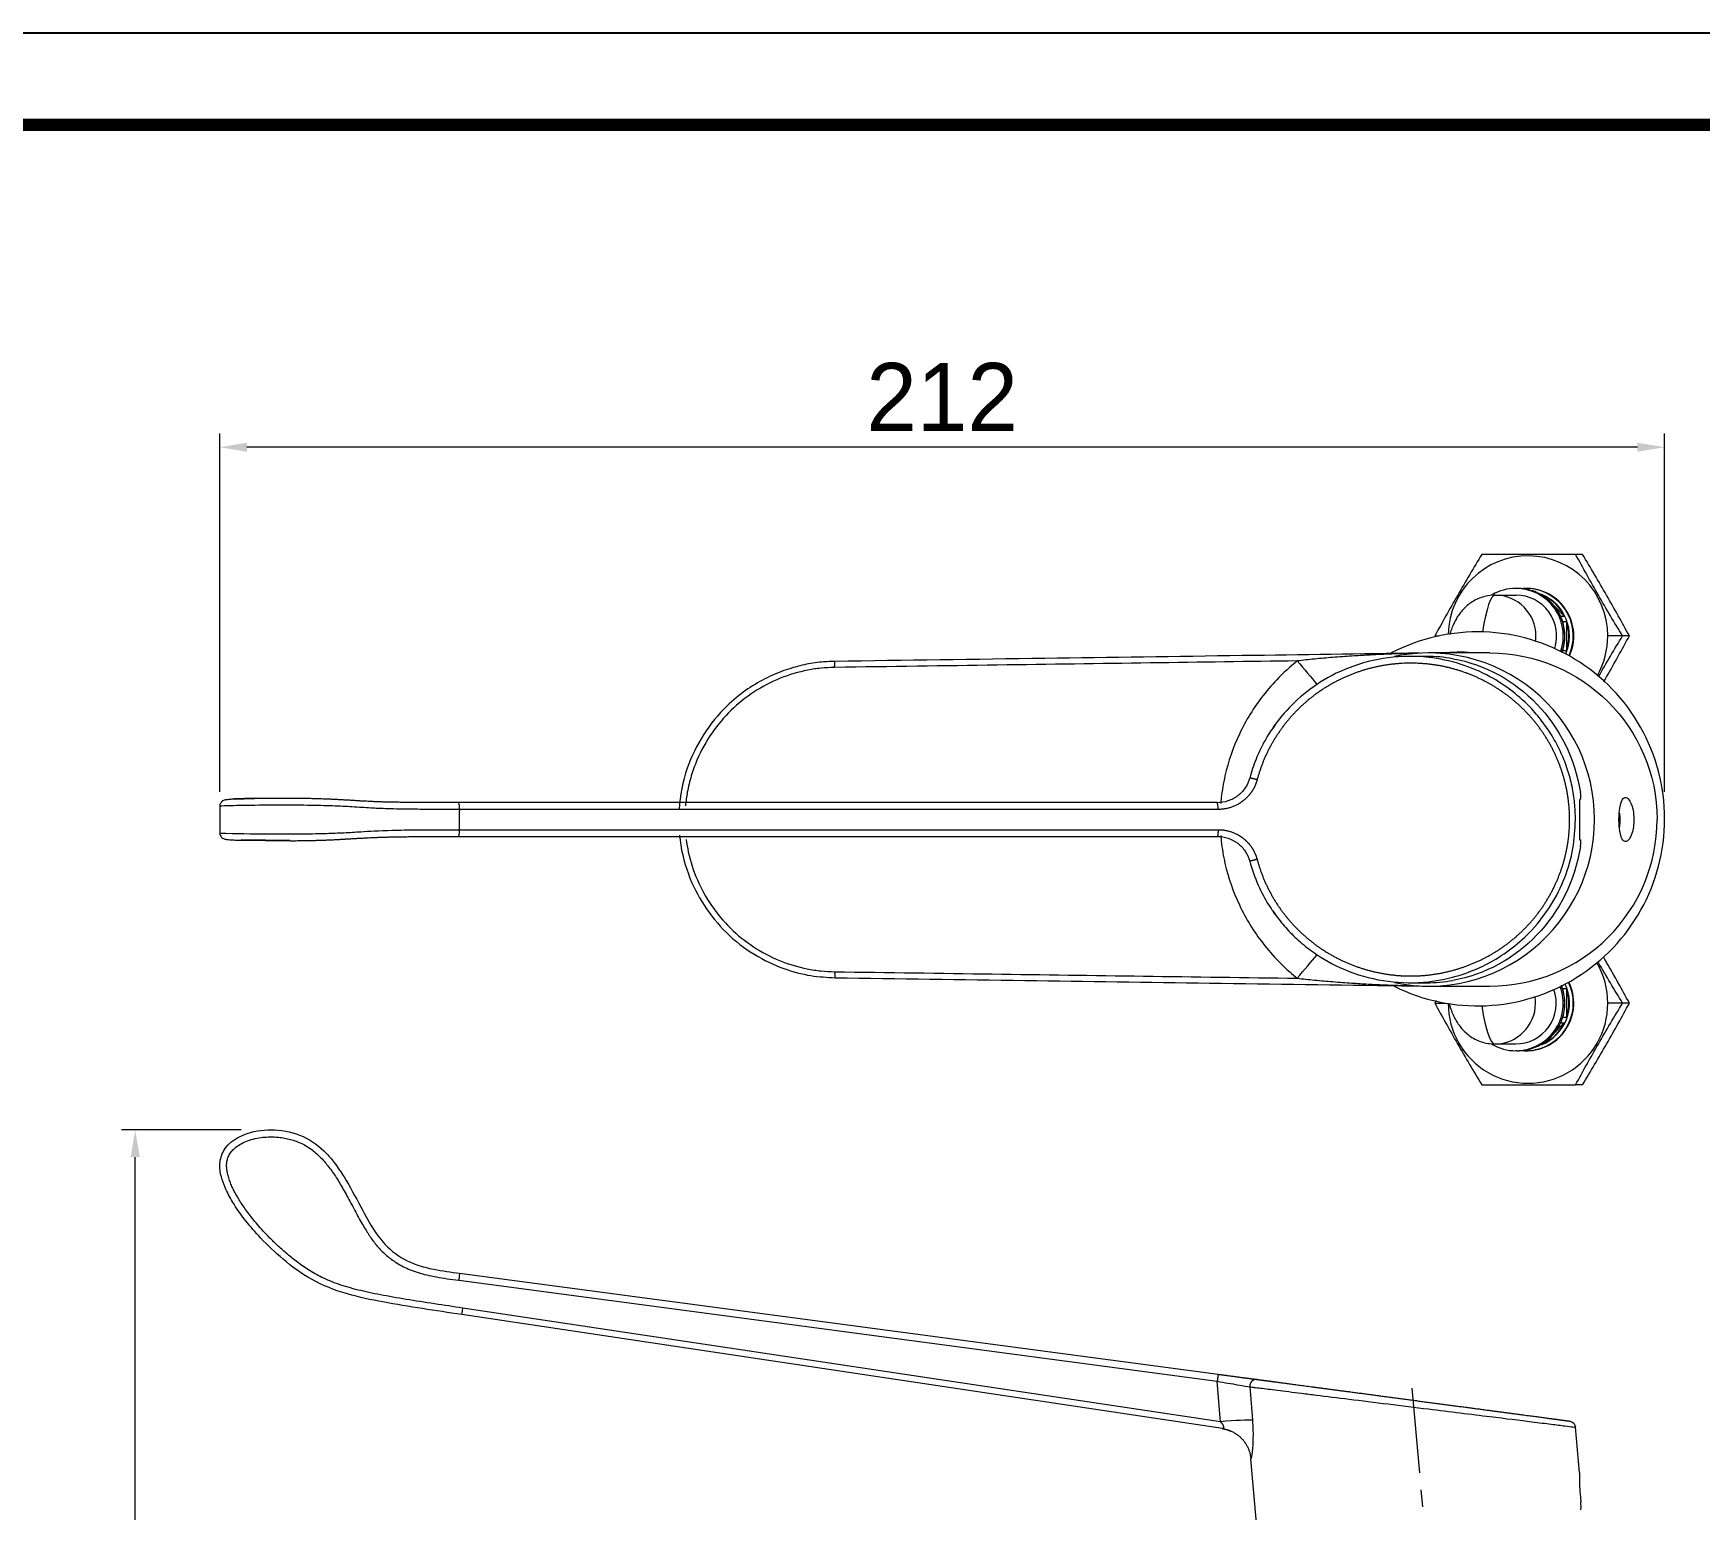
# Model space of a CAD drawing. Extents: x 0 to 790, y 0 to 579.
# Drawn here: x 318.9 to 563.9, y 361.6 to 578.8 of the extents above; entities that cross this region are included whole.
import ezdxf

# ---------------------------------------------------------------- set-up
doc = ezdxf.new("R2010")
doc.units = 0
doc.header["$LTSCALE"] = 10
doc.header["$MEASUREMENT"] = 0
doc.header["$PDMODE"] = 3
doc.header["$PDSIZE"] = -10
doc.linetypes.add('CENTER', pattern=[2, 1.25, -0.25, 0.25, -0.25])
doc.layers.get('0').update_dxf_attribs({"linetype": 'CONTINUOUS'})
doc.layers.get('DEFPOINTS').update_dxf_attribs({"linetype": 'CONTINUOUS'})
doc.layers.add('1', color=7, linetype='CONTINUOUS')
doc.layers.add('BODY', color=7, linetype='CONTINUOUS')
doc.styles.add('Daelim Dimension', font='')
doc.styles.get('Daelim Dimension').set_extended_font_data('나눔고딕')
doc.dimstyles.new('DEFAULT', dxfattribs={"dimscale": 2, "dimtxt": 2, "dimasz": 2, "dimexe": 0, "dimexo": 2, "dimgap": 1, "dimtad": 1, "dimdec": 0, "dimzin": 9, "dimdsep": 46, "dimtxsty": 'Daelim Dimension', "dimcen": 0.5, "dimclrd": 5, "dimclre": 5, "dimclrt": 256, "dimadec": 1, "dimazin": 0, "dimtfac": 1, "dimtdec": 0, "dimtix": 1, "dimtmove": 0, "dimatfit": 3, "dimfxl": 1, "dimtolj": 1, "dimtzin": 1, "dimlwd": 9, "dimlwe": 9, "dimarcsym": 0})

# ---------------------------------------------------------------- blocks, each defined once
blk = doc.blocks.new('*D6')
at = {"color": 5, "lineweight": 9, "ltscale": 0.5, "transparency": 16777216}
for p, q in [((346.32, 467.23), (346.32, 519.89)), ((558.77, 467.23), (558.77, 519.89)), ((554.77, 517.89), (350.32, 517.89))]:
    blk.add_line(p, q, dxfattribs=at)
at = {"color": 5, "ltscale": 0.5, "transparency": 16777216}
for points in [[(350.32, 518.55), (350.32, 517.22), (346.32, 517.89)], [(554.77, 518.55), (554.77, 517.22), (558.77, 517.89)]]:
    blk.add_solid(points, dxfattribs=at)
at = {"layer": 'DEFPOINTS', "color": 0, "ltscale": 0.5, "transparency": 16777216}
for p in [(346.32, 517.89), (346.32, 463.23), (558.77, 463.23)]:
    blk.add_point(p, dxfattribs=at)
at = {"color": 7, "ltscale": 0.5, "transparency": 16777216, "insert": (452.54, 525.28), "char_height": 10, "attachment_point": 5, "style": 'Daelim Dimension'}
blk.add_mtext('\\A1;212', dxfattribs=at)
blk = doc.blocks.new('*D3')
at = {"color": 5, "lineweight": 9, "ltscale": 0.5, "transparency": 16777216}
for p, q in [((349.49, 417.49), (331.89, 417.49)), ((333.89, 246.35), (333.89, 413.49)), ((555.21, 242.35), (331.89, 242.35))]:
    blk.add_line(p, q, dxfattribs=at)
at = {"color": 5, "ltscale": 0.5, "transparency": 16777216}
for points in [[(333.22, 413.49), (334.56, 413.49), (333.89, 417.49)], [(333.22, 246.35), (334.56, 246.35), (333.89, 242.35)]]:
    blk.add_solid(points, dxfattribs=at)
at = {"layer": 'DEFPOINTS', "color": 0, "ltscale": 0.5, "transparency": 16777216}
for p in [(333.89, 417.49), (353.49, 417.49), (559.21, 242.35)]:
    blk.add_point(p, dxfattribs=at)
at = {"color": 7, "ltscale": 0.5, "transparency": 16777216, "insert": (321.12, 329.92), "char_height": 10, "attachment_point": 2, "rotation": 90, "style": 'Daelim Dimension'}
blk.add_mtext('\\A1;175', dxfattribs=at)

msp = doc.modelspace()

# ---------------------------------------------------------------- linework, layer by layer
at = {"ltscale": 0.5}
for p, q in [((351.41, 466.22), (348.42, 466.13)), ((356.6, 460.02), (349.48, 460.09))]:
    msp.add_line(p, q, dxfattribs=at)
msp.add_lwpolyline([(0, 0), (789.88, 0), (789.88, 578.76), (0, 578.76)], close=True, dxfattribs=at)
at = {"color": 5, "linetype": 'ByBlock', "lineweight": 200, "const_width": 1.82}
msp.add_lwpolyline([(12.7, 24.78), (777.1, 24.78), (777.1, 565.32), (12.7, 565.32)], close=True, dxfattribs=at)
at = {"layer": '1', "color": 7, "linetype": 'Continuous', "lineweight": 18}
for p, q in [((546.7, 502.13), (545.68, 502.13)), ((533.87, 496.13), (536.92, 496.13)), ((537.11, 497.13), (536.89, 497.13)), ((538.44, 497.13), (538.37, 497.13)), ((540.8, 496.05), (541.01, 496.05)), ((541.01, 496.05), (541.41, 495.65)), ((542.52, 494.54), (544.01, 493.04)), ((543.46, 493.04), (544.01, 493.04)), ((543.76, 492.25), (544.34, 492.25)), ((544.34, 492.25), (544.34, 488.01)), ((553.59, 490.13), (552.58, 490.13)), ((533.07, 487.63), (524.05, 487.63)), ((543.76, 488.01), (544.34, 488.01)), ((523.73, 487.13), (521.31, 487.13)), ((492.98, 465.62), (381.44, 465.62)), ((546.43, 466.13), (546.32, 466.13)), ((346.32, 465.06), (346.32, 461.2)), ((381.57, 464.62), (381.57, 464.42)), ((381.57, 461.84), (381.57, 464.42)), ((381.44, 460.64), (492.98, 460.64)), ((381.57, 461.64), (381.57, 461.84)), ((546.33, 460.13), (546.43, 460.13)), ((521.31, 439.13), (523.73, 439.13)), ((524.05, 438.63), (533.07, 438.63)), ((544.34, 438.25), (543.76, 438.25)), ((544.34, 438.25), (544.34, 434.01)), ((553.59, 436.13), (552.58, 436.13)), ((544.34, 434.01), (543.76, 434.01)), ((544.01, 433.21), (542.51, 431.71)), ((543.47, 433.21), (544.01, 433.21)), ((533.81, 430.13), (536.86, 430.13)), ((537.11, 429.13), (536.89, 429.13)), ((538.44, 429.13), (538.37, 429.13)), ((540.8, 430.21), (541.01, 430.21)), ((541.46, 430.66), (541.01, 430.21)), ((546.7, 424.13), (545.68, 424.13)), ((381.58, 396.4), (381.45, 395.38)), ((381.58, 396.4), (493.12, 381.55)), ((493.77, 373.55), (381.92, 390.33)), ((546.26, 367.11), (545.68, 373.76)), ((497.9, 369.13), (499.88, 346.49)), ((546.34, 364), (546.45, 362.81))]:
    msp.add_line(p, q, dxfattribs=at)
at = {"layer": '1', "color": 7, "linetype": 'Continuous', "lineweight": 13}
for p, q in [((524.98, 490.13), (525.56, 490.13)), ((552.58, 490.13), (550.41, 490.13)), ((493.11, 464.62), (381.57, 464.62)), ((381.57, 461.64), (493.11, 461.64)), ((524.98, 436.13), (526.59, 436.13)), ((552.58, 436.13), (550.41, 436.13)), ((381.45, 395.38), (492.99, 380.52)), ((493.45, 374.57), (382.07, 391.28)), ((493.45, 374.57), (492.99, 380.52))]:
    msp.add_line(p, q, dxfattribs=at)
at = {"layer": '1', "color": 7, "linetype": 'Continuous', "lineweight": 18}
for centre, radius, start, end in [((531.27, 463.23), 27.5, 0, 117.4674), ((528.77, 463.23), 24.5, 84.8213, 95.0045), ((531.27, 463.23), 27.5, 243.4752, 0)]:
    msp.add_arc(centre, radius, start, end, dxfattribs=at)
at = {"layer": '1', "color": 7, "linetype": 'Continuous', "lineweight": 18, "extrusion": (-1.54074e-33, 6.12323e-17, -1)}
msp.add_arc((-544.68, 373.67), 1, 97.5854, 175.0001, dxfattribs=at)
at = {"layer": '1', "color": 7, "linetype": 'Continuous', "lineweight": 18}
for centre, major_axis, ratio, start_param, end_param in [((538.68, 490.13), (0, -11.78), 0.996195, 1.570796, 4.690398), ((536.89, 490.13), (0, 7), 0.996195, 0, 0.525579), ((536.89, 490.13), (0, -7), 0.996195, 1.24142, 3.141593), ((536.92, 490.13), (0, -6), 0.996195, 1.257864, 3.141593), ((538.37, 490.13), (0, 7), 0.996195, 0, 0.059052), ((538.37, 490.13), (0, -7), 0.996195, 2.92875, 3.141593), ((538.44, 490.13), (0, -7), 0.996195, 1.13706, 3.141593), ((538.2, 490.13), (0, -6.6), 0.996195, 1.158953, 2.751986), ((538.11, 490.13), (0, 6.6), 0.996195, 5.169655, 5.825919), ((538.11, 490.13), (0, 6.6), 0.996195, 4.385263, 5.039515), ((538.68, 490.13), (0, -11.78), 0.996195, 1.056802, 1.570796), ((524.05, 463.13), (0, -24.5), 0.996195, 1.570796, 3.34879), ((381.44, 464.62), (0, -1), 0.131995, 1.570796, 3.17729), ((524.05, 463.13), (0, 24.5), 0.996195, 2.936015, 4.712389), ((533.07, 463.13), (-24.59, 0), 0.996195, 1.570796, 3.141593), ((381.44, 461.64), (0, 1), 0.131995, 3.105894, 4.712389), ((538.68, 436.13), (0, -11.78), 0.996195, 1.570796, 2.098093), ((538.44, 436.13), (0, 7), 0.996195, 3.141593, 5.171111), ((538.2, 436.13), (0, 6.6), 0.996195, 3.527665, 5.151083), ((538.68, 436.13), (0, -11.78), 0.996195, 4.712389, 7.853982), ((536.86, 436.13), (0, -6), 0.996195, 0, 1.909892), ((536.89, 436.13), (0, 7), 0.996195, 3.141593, 5.067585), ((538.11, 436.13), (0, 6.6), 0.996195, 4.385263, 5.039515), ((538.11, 436.13), (0, 6.6), 0.996195, 3.598859, 4.255122), ((536.89, 436.13), (0, -7), 0.996195, 5.764086, 6.283185), ((538.37, 436.13), (0, -7), 0.996195, 6.226391, 6.283185), ((538.37, 436.13), (0, 7), 0.996195, 3.141593, 3.354681), ((382.07, 391.32), (-0.148, -0.989), 0.00059, 0, 1.535104)]:
    msp.add_ellipse(centre, major_axis=major_axis, ratio=ratio, start_param=start_param, end_param=end_param, dxfattribs=at)
at = {"layer": '1', "color": 7, "linetype": 'Continuous', "lineweight": 13}
for centre, major_axis, ratio, start_param, end_param in [((533.87, 449.99), (0, 46.14), 0.087156, 0, 0.489097), ((533.87, 490.13), (0, 6), 0.996195, 4.712389, 6.283185), ((537.11, 490.13), (0, -7), 0.996195, 1.227332, 3.141593), ((538.37, 490.13), (0, -7), 0.996195, 1.142214, 2.92875), ((533.87, 490.13), (0, 6), 0.996195, 4.585817, 4.712389), ((537.11, 436.13), (0, 7), 0.996195, 3.141593, 5.081526), ((538.37, 436.13), (0, 7), 0.996195, 3.354681, 5.166006), ((533.81, 436.13), (0, 6), 0.996195, 3.141593, 4.712389), ((533.81, 436.13), (0, 6), 0.996195, 4.712389, 4.867775), ((533.81, 476.26), (0, -46.14), 0.087156, 5.785046, 6.283185), ((493.43, 374.4), (4.88, 0.38), 0.034903, 0.251237, 1.563332)]:
    msp.add_ellipse(centre, major_axis=major_axis, ratio=ratio, start_param=start_param, end_param=end_param, dxfattribs=at)
at = {"layer": '1', "color": 7, "linetype": 'Continuous', "lineweight": 18, "extrusion": (0, 0, -1)}
msp.add_ellipse((533.07, 463.13), major_axis=(24.59, 0), ratio=0.996195, start_param=4.712389, end_param=6.283185, dxfattribs=at)
at = {"layer": '1', "color": 7, "linetype": 'Continuous', "lineweight": 18, "extrusion": (-2.18953e-47, 6.12323e-17, -1)}
msp.add_ellipse((523.78, 463.13), major_axis=(0, 24), ratio=0.955553, start_param=0.168229, end_param=1.403348, dxfattribs=at)
at = {"layer": '1', "color": 7, "linetype": 'Continuous', "lineweight": 18, "extrusion": (3.28429e-47, 6.12323e-17, -1)}
msp.add_ellipse((523.78, 463.13), major_axis=(0, 24), ratio=0.955553, start_param=1.738174, end_param=2.973364, dxfattribs=at)
at = {"layer": '1', "color": 7, "linetype": 'Continuous', "lineweight": 18}
for points, degree, knots in [([(531.88, 502.13), (530.69, 500.17), (529.52, 498.18), (527.17, 494.1), (526.05, 492.09), (524.98, 490.13)], 3, [0, 0, 0, 0, 0.5, 0.5, 1, 1, 1, 1]), ([(545.68, 502.13), (543.37, 502.13), (541.05, 502.13), (536.35, 502.13), (534.08, 502.13), (531.88, 502.13)], 3, [0, 0, 0, 0, 0.5, 0.5, 1, 1, 1, 1]), ([(552.58, 490.13), (551.4, 492.09), (550.22, 494.08), (547.87, 498.16), (546.76, 500.17), (545.68, 502.13)], 3, [0, 0, 0, 0, 0.5, 0.5, 1, 1, 1, 1]), ([(553.59, 490.13), (552.52, 492.09), (551.42, 494.08), (549.07, 498.16), (547.88, 500.17), (546.7, 502.13)], 3, [0, 0, 0, 0, 0.5, 0.5, 1, 1, 1, 1]), ([(533.87, 496.13), (533.5, 496.13), (532.8, 496.07), (531.78, 495.8), (530.87, 495.4), (530.08, 494.9), (529.42, 494.33), (528.87, 493.74), (528.41, 493.12), (528.03, 492.48), (527.69, 491.79), (527.41, 491.08), (527.25, 490.59), (527.18, 490.35)], 3, [0, 0, 0, 0, 0.083156, 0.164233, 0.242891, 0.320199, 0.397313, 0.475844, 0.558355, 0.648826, 0.753295, 0.881614, 1, 1, 1, 1]), ([(543.67, 487.68), (543.75, 487.91), (543.94, 488.5), (544.12, 489.51), (544.12, 490.67), (543.94, 491.82), (543.56, 492.92), (543.01, 493.95), (542.3, 494.87), (541.45, 495.67), (540.47, 496.31), (539.4, 496.78), (538.27, 497.06), (537.5, 497.13), (537.11, 497.13)], 3, [0, 0, 0, 0, 0.053121, 0.139031, 0.224977, 0.310965, 0.396995, 0.483066, 0.569171, 0.655298, 0.741434, 0.827567, 0.913681, 1, 1, 1, 1]), ([(549.81, 483.39), (549.95, 483.63), (550.09, 483.87), (551.41, 486.16), (552.52, 488.17), (553.59, 490.13)], 3, [0, 0, 0, 0, 0.106051, 0.106051, 1, 1, 1, 1]), ([(522.74, 487.6), (514.05, 487.48), (495.69, 487.22), (467.05, 486.82), (447.09, 486.54), (436.81, 486.39)], 3, [0, 0, 0, 0, 0.303288, 0.641054, 1, 1, 1, 1]), ([(436.81, 486.39), (436.04, 486.36), (434.41, 486.3), (431.88, 485.85), (429.18, 485.07), (426.36, 483.85), (423.53, 482.13), (418.96, 478.35), (415.11, 472.32), (413.98, 466.68), (413.85, 464.63)], 3, [0, 0, 0, 0, 0.067044, 0.141183, 0.222412, 0.310722, 0.406103, 0.508546, 0.822722, 1, 1, 1, 1]), ([(545.67, 463.13), (545.64, 463.94), (545.59, 465.59), (545.19, 468.04), (544.54, 470.48), (543.62, 472.87), (542.42, 475.19), (540.96, 477.38), (538.17, 480.73), (532.82, 484.86), (523.39, 487.83), (514.19, 486.64), (507.67, 483.22), (503.93, 480.15), (502.01, 477.83), (501.18, 476.65)], 3, [0, 0, 0, 0, 0.039661, 0.079955, 0.120883, 0.162449, 0.204652, 0.24749, 0.290964, 0.417486, 0.571699, 0.764855, 0.853274, 0.929807, 1, 1, 1, 1]), ([(501.62, 477.17), (501.47, 477), (500.8, 476.17), (499.8, 474.44), (498.61, 471.98), (498.02, 470.19), (497.76, 469.24)], 3, [0, 0, 0, 0, 0.077152, 0.362091, 0.66971, 1, 1, 1, 1]), ([(497.77, 469.28), (497.63, 468.73), (497.19, 467.75), (496.05, 466.54), (494.58, 465.78), (493.53, 465.61), (492.96, 465.6)], 3, [0, 0, 0, 0, 0.248533, 0.497847, 0.748319, 1, 1, 1, 1]), ([(348.42, 466.13), (348.19, 466.12), (347.73, 466.09), (347.25, 466.03), (346.97, 465.97), (346.79, 465.9), (346.59, 465.74), (346.45, 465.56), (346.34, 465.3), (346.32, 465.11), (346.32, 465.01)], 3, [0, 0, 0, 0, 0.215068, 0.461935, 0.577602, 0.69259, 0.758041, 0.831769, 0.913426, 1, 1, 1, 1]), ([(381.43, 465.62), (380.85, 465.62), (379.72, 465.62), (378.16, 465.62), (376.73, 465.63), (375.44, 465.63), (374.28, 465.64), (373.28, 465.65), (372.42, 465.67), (371.67, 465.68), (370.99, 465.69), (370.34, 465.71), (369.72, 465.73), (369.15, 465.75), (368.63, 465.78), (368.16, 465.8), (367.68, 465.82), (367.17, 465.85), (366.63, 465.88), (366.04, 465.92), (365.45, 465.96), (364.87, 465.99), (364.32, 466.02), (363.78, 466.05), (363.23, 466.08), (362.68, 466.11), (362.11, 466.13), (361.51, 466.15), (360.88, 466.17), (360.21, 466.19), (359.5, 466.21), (358.73, 466.22), (357.93, 466.23), (357.1, 466.23), (356.25, 466.24), (355.37, 466.24), (354.5, 466.24), (353.63, 466.24), (352.67, 466.23), (351.91, 466.22), (351.51, 466.22), (351.41, 466.22)], 3, [0, 0, 0, 0, 0.026089, 0.052178, 0.078268, 0.104357, 0.130446, 0.156535, 0.182625, 0.208714, 0.234803, 0.260892, 0.286981, 0.313071, 0.33916, 0.365249, 0.391338, 0.417428, 0.443517, 0.469606, 0.495695, 0.521785, 0.547874, 0.573963, 0.600052, 0.626141, 0.652231, 0.67832, 0.704409, 0.730498, 0.756588, 0.782677, 0.808766, 0.834855, 0.860944, 0.887034, 0.913123, 0.939212, 0.965301, 0.991391, 1, 1, 1, 1]), ([(546.32, 466.13), (546.29, 466.13), (546.27, 466.07), (546.24, 465.85), (546.23, 465.69), (546.23, 465.27), (546.23, 465.01), (546.24, 464.44), (546.24, 464.12), (546.25, 463.8), (546.25, 463.58), (546.25, 463.35), (546.25, 463.13)], 3, [0, 0, 0, 0, 0.213795, 0.213795, 0.427518, 0.427518, 0.642311, 0.642311, 0.857847, 0.857847, 0.857847, 1, 1, 1, 1]), ([(546.43, 466.13), (546.45, 466.13), (546.46, 466.15), (546.47, 466.24), (546.47, 466.31), (546.46, 466.48), (546.46, 466.59), (546.44, 466.81), (546.42, 466.93), (546.4, 467.08), (546.39, 467.1), (546.39, 467.13)], 3, [0, 0, 0, 0, 0.24454, 0.24454, 0.489149, 0.489149, 0.731366, 0.731366, 0.957104, 0.957104, 1, 1, 1, 1]), ([(552.06, 463.13), (552.06, 463.42), (552.07, 463.68), (552.09, 464.07), (552.11, 464.23), (552.15, 464.65), (552.18, 464.85), (552.28, 465.37), (552.35, 465.61), (552.58, 466.17), (552.75, 466.34), (553.14, 466.41), (553.35, 466.31), (553.69, 465.79), (553.82, 465.57), (554, 465), (554.07, 464.78), (554.19, 464.15), (554.25, 463.71), (554.25, 463.13)], 3, [0, 0, 0, 0, 0.03125, 0.03125, 0.0625, 0.0625, 0.125, 0.125, 0.25, 0.25, 0.5, 0.5, 0.75, 0.75, 0.875, 0.875, 0.9375, 0.9375, 1, 1, 1, 1]), ([(501.1, 449.74), (501.33, 449.39), (502.08, 448.36), (503.47, 446.72), (505.38, 444.91), (508.25, 442.73), (514.18, 439.62), (523.38, 438.42), (532.82, 441.4), (538.7, 445.94), (542.16, 450.45), (544.19, 454.52), (545.44, 458.79), (545.59, 461.7), (545.67, 463.13)], 3, [0, 0, 0, 0, 0.020581, 0.061904, 0.104649, 0.148815, 0.237264, 0.429453, 0.583812, 0.710398, 0.78568, 0.859042, 0.930479, 1, 1, 1, 1]), ([(546.25, 463.13), (546.25, 462.79), (546.25, 462.46), (546.24, 461.82), (546.23, 461.52), (546.23, 461), (546.23, 460.77), (546.24, 460.41), (546.25, 460.28), (546.29, 460.15), (546.31, 460.12), (546.33, 460.13)], 3, [0, 0, 0, 0, 0.209337, 0.209337, 0.418605, 0.418605, 0.628902, 0.628902, 0.839939, 0.839939, 1, 1, 1, 1]), ([(554.25, 463.13), (554.25, 462.55), (554.19, 462.11), (554.07, 461.48), (554.01, 461.26), (553.82, 460.7), (553.7, 460.47), (553.35, 459.95), (553.14, 459.85), (552.75, 459.92), (552.58, 460.09), (552.35, 460.65), (552.28, 460.89), (552.18, 461.42), (552.15, 461.62), (552.11, 462.04), (552.09, 462.19), (552.07, 462.59), (552.06, 462.84), (552.06, 463.13)], 3, [0, 0, 0, 0, 0.0625, 0.0625, 0.125, 0.125, 0.25, 0.25, 0.5, 0.5, 0.75, 0.75, 0.875, 0.875, 0.9375, 0.9375, 0.96875, 0.96875, 1, 1, 1, 1]), ([(552.24, 463.13), (552.24, 463.25), (552.23, 463.37), (552.22, 463.63), (552.21, 463.76), (552.19, 463.95), (552.18, 464.02), (552.17, 464.09)], 3, [0, 0, 0, 0, 0.327078, 0.327078, 0.74488, 0.74488, 1, 1, 1, 1]), ([(552.17, 462.17), (552.19, 462.28), (552.2, 462.4), (552.22, 462.65), (552.23, 462.77), (552.23, 462.98), (552.24, 463.05), (552.24, 463.13)], 3, [0, 0, 0, 0, 0.427821, 0.427821, 0.793948, 0.793948, 1, 1, 1, 1]), ([(346.32, 461.25), (346.32, 461.14), (346.34, 460.95), (346.45, 460.7), (346.59, 460.51), (346.79, 460.36), (346.97, 460.29), (347.25, 460.22), (347.78, 460.16), (348.57, 460.12), (349.17, 460.1), (349.48, 460.09)], 3, [0, 0, 0, 0, 0.065511, 0.127308, 0.183087, 0.232582, 0.319623, 0.407263, 0.594323, 0.800251, 1, 1, 1, 1]), ([(356.6, 460.02), (356.85, 460.02), (357.38, 460.02), (358.16, 460.03), (358.95, 460.04), (359.7, 460.06), (360.41, 460.07), (361.05, 460.09), (361.65, 460.11), (362.22, 460.13), (362.78, 460.16), (363.31, 460.18), (363.82, 460.21), (364.34, 460.24), (364.87, 460.27), (365.43, 460.3), (366.01, 460.34), (366.59, 460.37), (367.16, 460.4), (367.69, 460.43), (368.18, 460.46), (368.65, 460.48), (369.17, 460.5), (369.74, 460.53), (370.36, 460.54), (371.01, 460.56), (371.69, 460.58), (372.44, 460.59), (373.3, 460.6), (374.3, 460.62), (375.45, 460.63), (376.74, 460.63), (378.17, 460.64), (379.72, 460.64), (380.85, 460.64), (381.43, 460.64)], 3, [0, 0, 0, 0, 0.026491, 0.056913, 0.087335, 0.117757, 0.14818, 0.178602, 0.209024, 0.239446, 0.269868, 0.30029, 0.330713, 0.361135, 0.391557, 0.421979, 0.452401, 0.482823, 0.513246, 0.543668, 0.57409, 0.604512, 0.634934, 0.665356, 0.695778, 0.726201, 0.756623, 0.787045, 0.817467, 0.847889, 0.878311, 0.908734, 0.939156, 0.969578, 1, 1, 1, 1]), ([(413.92, 460.82), (414.11, 458.88), (415.32, 453.59), (419.35, 447.39), (424.73, 443.21), (429.01, 441.17), (433.05, 440.08), (435.62, 439.93), (436.81, 439.86)], 3, [0, 0, 0, 0, 0.172074, 0.475602, 0.631869, 0.771388, 0.894111, 1, 1, 1, 1]), ([(493, 460.65), (493.56, 460.65), (494.6, 460.47), (496.05, 459.71), (497.18, 458.52), (497.62, 457.55), (497.76, 457.02)], 3, [0, 0, 0, 0, 0.251656, 0.502126, 0.751444, 1, 1, 1, 1]), ([(552.13, 461.95), (552.14, 461.98), (552.14, 462.01), (552.16, 462.08), (552.17, 462.13), (552.17, 462.17)], 3, [0, 0, 0, 0, 0.394101, 0.394101, 1, 1, 1, 1]), ([(546.39, 459.13), (546.41, 459.24), (546.42, 459.35), (546.45, 459.56), (546.46, 459.66), (546.47, 459.83), (546.47, 459.91), (546.47, 460.03), (546.46, 460.08), (546.45, 460.12), (546.44, 460.13), (546.43, 460.13)], 3, [0, 0, 0, 0, 0.203153, 0.203153, 0.405417, 0.405417, 0.621856, 0.621856, 0.856237, 0.856237, 1, 1, 1, 1]), ([(497.76, 457.02), (498.09, 455.8), (498.88, 453.59), (500.23, 450.99), (501.19, 449.64), (501.53, 449.21)], 3, [0, 0, 0, 0, 0.428844, 0.810639, 1, 1, 1, 1]), ([(552.58, 436.13), (551.4, 438.09), (550.22, 440.08), (549.03, 442.15), (549.01, 442.18), (548.99, 442.21)], 3, [0, 0, 0, 0, 0.985, 0.985, 1, 1, 1, 1]), ([(553.59, 436.13), (552.52, 438.09), (551.42, 440.08), (550.08, 442.4), (549.92, 442.67), (549.76, 442.95)], 3, [0, 0, 0, 0, 0.879878, 0.879878, 1, 1, 1, 1]), ([(436.81, 439.86), (446.1, 439.73), (464.46, 439.47), (492.23, 439.09), (511.57, 438.81), (521.86, 438.67), (522.74, 438.66)], 3, [0, 0, 0, 0, 0.324517, 0.640768, 0.969361, 1, 1, 1, 1]), ([(537.11, 429.13), (537.48, 429.13), (538.23, 429.19), (539.34, 429.46), (540.41, 429.92), (541.39, 430.55), (542.25, 431.33), (542.97, 432.24), (543.53, 433.26), (543.92, 434.36), (544.12, 435.51), (544.12, 436.67), (543.95, 437.76), (543.72, 438.45), (543.6, 438.76)], 3, [0, 0, 0, 0, 0.08043, 0.165181, 0.249899, 0.334579, 0.419231, 0.503865, 0.588496, 0.673138, 0.757804, 0.842505, 0.927248, 1, 1, 1, 1]), ([(524.98, 436.13), (526.05, 434.17), (527.16, 432.18), (529.5, 428.1), (530.69, 426.09), (531.88, 424.13)], 3, [0, 0, 0, 0, 0.5, 0.5, 1, 1, 1, 1]), ([(545.68, 424.13), (546.75, 426.09), (547.86, 428.08), (550.21, 432.16), (551.4, 434.17), (552.58, 436.13)], 3, [0, 0, 0, 0, 0.5, 0.5, 1, 1, 1, 1]), ([(546.7, 424.13), (547.88, 426.09), (549.06, 428.08), (551.41, 432.16), (552.52, 434.17), (553.59, 436.13)], 3, [0, 0, 0, 0, 0.5, 0.5, 1, 1, 1, 1]), ([(527.06, 436.08), (527.09, 435.96), (527.23, 435.54), (527.46, 434.88), (527.8, 434.1), (528.18, 433.41), (528.63, 432.74), (529.18, 432.1), (529.84, 431.49), (530.63, 430.95), (531.53, 430.52), (532.52, 430.23), (533.3, 430.14), (533.72, 430.13), (533.81, 430.13)], 3, [0, 0, 0, 0, 0.057696, 0.20745, 0.322295, 0.421935, 0.510219, 0.592039, 0.670915, 0.748801, 0.826443, 0.90404, 0.981616, 1, 1, 1, 1]), ([(531.88, 424.13), (534.08, 424.13), (536.33, 424.13), (541.02, 424.13), (543.37, 424.13), (545.68, 424.13)], 3, [0, 0, 0, 0, 0.5, 0.5, 1, 1, 1, 1]), ([(381.92, 390.33), (378.05, 390.9), (372.4, 391.72), (364.95, 393.25), (359.85, 395.2), (355.71, 398.28), (351.75, 402.04), (348.86, 405.61), (347.16, 408.79), (346.48, 410.68), (346.19, 412.56), (347.01, 415.3), (350.26, 417.26), (354.45, 417.7), (358.69, 416.82), (361.58, 414.63), (363.39, 412.42), (365.12, 409.82), (367.49, 405.31), (370.34, 400.06), (374.8, 397.7), (378.19, 396.85), (380.32, 396.57), (381.58, 396.4)], 3, [0, 0, 0, 0, 0.12775, 0.186011, 0.248109, 0.30385, 0.353118, 0.426203, 0.452331, 0.470375, 0.491729, 0.51338, 0.5595, 0.603752, 0.650371, 0.696756, 0.718482, 0.743645, 0.798522, 0.886129, 0.930263, 0.958358, 1, 1, 1, 1]), ([(493.12, 381.55), (494.11, 381.42), (495.99, 381.17), (496.77, 381.06), (497.54, 380.96), (498.08, 380.89), (498.61, 380.82), (498.86, 380.79)], 2, [0, 0, 0, 0.25, 0.5, 0.5, 0.75, 0.75, 1, 1, 1]), ([(498.86, 380.79), (499.39, 380.71), (500.26, 380.6), (501.15, 380.48), (502.36, 380.32), (503.57, 380.16), (506.54, 379.76), (509.98, 379.3), (513.79, 378.8), (517.84, 378.26), (522.01, 377.7), (526.16, 377.15), (530.16, 376.62), (533.89, 376.12), (537.23, 375.68), (538.65, 375.49), (540.06, 375.3), (541.18, 375.15), (542.31, 375), (543.1, 374.89), (543.88, 374.79), (544.31, 374.73), (544.54, 374.7), (544.67, 374.69), (544.81, 374.67), (544.81, 374.67)], 2, [0, 0, 0, 0.0625, 0.0625, 0.125, 0.125, 0.1875, 0.25, 0.3125, 0.375, 0.4375, 0.5, 0.5625, 0.625, 0.6875, 0.75, 0.75, 0.8125, 0.8125, 0.875, 0.875, 0.9375, 0.9375, 0.96875, 0.96875, 1, 1, 1]), ([(498.16, 374.81), (498.17, 374.65), (498.19, 374.32), (498.22, 373.84), (498.24, 373.37), (498.25, 372.92), (498.25, 372.49), (498.24, 372.08), (498.23, 371.69), (498.22, 371.33), (498.2, 371), (498.18, 370.69), (498.15, 370.41), (498.13, 370.16), (498.1, 369.94), (498.07, 369.74), (498.05, 369.57), (498.02, 369.43), (498, 369.32), (497.98, 369.23), (497.96, 369.17), (497.94, 369.13), (497.93, 369.13), (497.92, 369.13)], 3, [0, 0, 0, 0, 0.047619, 0.095238, 0.142857, 0.190477, 0.238096, 0.285715, 0.333334, 0.380953, 0.428572, 0.476191, 0.52381, 0.57143, 0.619049, 0.666668, 0.714287, 0.761906, 0.809525, 0.857144, 0.904763, 0.952383, 1, 1, 1, 1]), ([(546.26, 367.11), (546.26, 367.11), (546.26, 367.05), (546.25, 366.83), (546.25, 366.66), (546.24, 366.24), (546.24, 365.99), (546.25, 365.42), (546.26, 365.1), (546.3, 364.52), (546.32, 364.26), (546.34, 364)], 3, [0, 0, 0, 0, 0.209417, 0.209417, 0.418664, 0.418664, 0.62894, 0.62894, 0.839956, 0.839956, 1, 1, 1, 1]), ([(546.4, 361.63), (546.42, 361.64), (546.44, 361.68), (546.46, 361.77), (546.47, 361.84), (546.48, 362), (546.48, 362.1), (546.48, 362.32), (546.47, 362.44), (546.46, 362.65), (546.45, 362.73), (546.45, 362.81)], 3, [0, 0, 0, 0, 0.203153, 0.203153, 0.405417, 0.405417, 0.621856, 0.621856, 0.856237, 0.856237, 1, 1, 1, 1])]:
    msp.add_open_spline(points, degree=degree, knots=knots, dxfattribs=at)
for points, degree in [([(549.05, 484.14), (550.22, 486.17), (551.4, 488.18), (552.58, 490.13)], 3), ([(527.62, 486.79), (526.4, 487.01), (525.1, 487.12), (523.76, 487.12)], 3), ([(493, 465.6), (492.99, 465.62), (492.98, 465.62), (492.97, 465.62)], 3), ([(523.73, 439.13), (525.08, 439.13), (526.39, 439.25), (527.62, 439.47)], 3), ([(525.18, 436.5), (525.11, 436.38), (525.05, 436.25), (524.98, 436.13)], 3), ([(493.45, 374.57), (493.48, 374.54), (493.54, 374.48), (493.62, 374.39), (493.69, 374.3), (493.75, 374.22), (493.79, 374.14), (493.83, 374.07), (493.86, 374), (493.88, 373.94), (493.9, 373.88), (493.9, 373.83), (493.91, 373.78), (493.9, 373.73), (493.9, 373.7), (493.89, 373.66), (493.88, 373.63), (493.87, 373.61), (493.85, 373.59), (493.84, 373.57), (493.82, 373.56), (493.81, 373.55), (493.79, 373.55), (493.78, 373.55), (493.77, 373.55)], 3), ([(493.77, 373.55), (493.76, 373.55), (493.75, 373.55), (493.74, 373.55), (493.74, 373.55)], 3), ([(494.52, 373.38), (495.04, 373.17)], 1)]:
    msp.add_open_spline(points, degree=degree, dxfattribs=at)
at = {"layer": '1', "color": 7, "linetype": 'Continuous', "lineweight": 13}
for points, degree, knots in [([(436.73, 485.51), (436.07, 485.48), (434.75, 485.43), (432.05, 485.02), (428.66, 484.02), (424.83, 482.02), (421.42, 479.3), (418.53, 475.91), (416.69, 472.55), (415.61, 469.56), (415.06, 467.31), (414.86, 465.82), (414.8, 465.15)], 3, [0, 0, 0, 0, 0.060747, 0.12152, 0.250509, 0.382812, 0.514878, 0.647367, 0.788448, 0.862952, 0.938571, 1, 1, 1, 1]), ([(436.73, 485.51), (436.73, 485.72), (436.74, 485.96), (436.77, 486.31), (436.79, 486.39), (436.81, 486.39)], 3, [0, 0, 0, 0, 0.5, 0.5, 1, 1, 1, 1]), ([(504.76, 486.46), (504.39, 486.16), (503.46, 485.38), (501.73, 483.74), (499, 480.63), (496.05, 475.86), (494.42, 471.14), (493.79, 467.94), (493.61, 466.58), (493.52, 465.75), (493.5, 465.47)], 3, [0, 0, 0, 0, 0.058425, 0.149158, 0.291834, 0.565808, 0.831271, 0.897831, 0.965835, 1, 1, 1, 1]), ([(544.8, 463.13), (544.8, 464.41), (544.65, 465.71), (544.53, 466.81), (544.29, 467.9), (543.86, 469.91), (543.08, 471.79), (542.29, 473.72), (541.16, 475.47), (540.04, 477.2), (538.62, 478.71), (537.21, 480.22), (533.88, 482.7), (530.17, 484.56), (526.17, 485.75), (522.03, 486.21), (517.86, 485.95), (513.8, 484.96), (509.99, 483.28), (506.53, 480.96), (505.04, 479.51), (503.56, 478.07), (502.35, 476.38), (501.14, 474.69), (500.25, 472.81), (499.38, 470.96), (498.85, 468.98)], 2, [0, 0, 0, 0.03125, 0.03125, 0.0625, 0.0625, 0.125, 0.125, 0.1875, 0.1875, 0.25, 0.25, 0.3125, 0.375, 0.4375, 0.5, 0.5625, 0.625, 0.6875, 0.75, 0.8125, 0.8125, 0.875, 0.875, 0.9375, 0.9375, 1, 1, 1]), ([(522.22, 487.58), (522.21, 487.58), (521.41, 487.56), (519.84, 487.52), (517.89, 487.44), (516.34, 487.37), (514.77, 487.29), (512.66, 487.17), (510.02, 486.98), (507.34, 486.75), (505.6, 486.56), (504.76, 486.46)], 3, [0, 0, 0, 0, 0.001641, 0.136234, 0.269672, 0.336557, 0.401893, 0.538475, 0.699407, 0.8549, 1, 1, 1, 1]), ([(504.76, 486.46), (505.76, 485.27), (506.86, 483.96), (507.63, 483.06), (507.66, 483.03), (507.68, 482.99)], 3, [0, 0, 0, 0, 0.963112, 0.963112, 1, 1, 1, 1]), ([(498.85, 468.98), (498.61, 468.06), (498.08, 467.27), (497.54, 466.46), (496.77, 465.86), (495.99, 465.26), (494.11, 464.62), (493.11, 464.62)], 2, [0, 0, 0, 0.25, 0.25, 0.5, 0.5, 0.75, 1, 1, 1]), ([(381.57, 464.62), (380.26, 464.62), (377.93, 464.62), (374.25, 464.64), (370.89, 464.7), (368.73, 464.81), (367.15, 464.91), (365.43, 465.01), (363.18, 465.13), (359.43, 465.23), (354.54, 465.25), (351.05, 465.22), (349.35, 465.19), (349.16, 465.18), (348.09, 465.16), (347.14, 465.14), (346.32, 465.1)], 3, [0, 0, 0, 0, 0.094819, 0.168947, 0.272696, 0.371284, 0.435571, 0.509389, 0.636222, 0.75312, 0.868207, 0.985421, 1, 1, 1, 1.085117, 1.085117, 1.085117, 1.085117]), ([(498.85, 457.28), (499.38, 455.3), (500.25, 453.45), (501.14, 451.56), (502.35, 449.87), (503.56, 448.19), (506.53, 445.31), (508.25, 444.15), (509.97, 442.99), (513.78, 441.31), (517.83, 440.31), (521.99, 440.04), (526.15, 440.51), (530.15, 441.69), (533.88, 443.55), (537.22, 446.04), (538.64, 447.56), (540.05, 449.07), (541.17, 450.81), (542.3, 452.56), (543.09, 454.49), (543.87, 456.38), (544.3, 458.38), (544.53, 459.47), (544.66, 460.57), (544.8, 461.85), (544.8, 463.13)], 2, [0, 0, 0, 0.0625, 0.0625, 0.125, 0.125, 0.1875, 0.25, 0.25, 0.3125, 0.375, 0.4375, 0.5, 0.5625, 0.625, 0.6875, 0.75, 0.75, 0.8125, 0.8125, 0.875, 0.875, 0.9375, 0.9375, 0.96875, 0.96875, 1, 1, 1]), ([(346.32, 461.14), (348.67, 461.07), (351.06, 461.03), (353.49, 461.02), (353.78, 461.02), (355.51, 461.01), (358.68, 461.02), (361.57, 461.08), (363.38, 461.14), (365.11, 461.22), (367.48, 461.37), (370.33, 461.55), (374.79, 461.62), (378.18, 461.63), (380.3, 461.64), (381.57, 461.64)], 3, [-0.194903, -0.194903, -0.194903, -0.194903, 0, 0, 0, 0.023709, 0.138572, 0.252856, 0.306386, 0.368383, 0.50359, 0.719441, 0.828179, 0.8974, 1, 1, 1, 1]), ([(493.11, 461.64), (494.1, 461.64), (495.98, 461), (496.76, 460.4), (497.53, 459.81), (498.07, 459), (498.6, 458.2), (498.85, 457.28)], 2, [0, 0, 0, 0.25, 0.5, 0.5, 0.75, 0.75, 1, 1, 1]), ([(493.5, 460.78), (493.53, 460.5), (493.61, 459.67), (493.79, 458.3), (494.43, 455.1), (496.05, 450.41), (498.98, 445.65), (501.71, 442.54), (503.44, 440.88), (504.39, 440.1), (504.76, 439.79)], 3, [0, 0, 0, 0, 0.034313, 0.102623, 0.169578, 0.434335, 0.706255, 0.849173, 0.941242, 1, 1, 1, 1]), ([(414.9, 460.21), (414.98, 459.59), (415.33, 457.56), (416.42, 454.2), (418.52, 450.39), (421.32, 447.05), (424.71, 444.31), (428.54, 442.28), (431.96, 441.26), (434.71, 440.83), (436.06, 440.78), (436.73, 440.75)], 3, [0, 0, 0, 0, 0.058886, 0.194311, 0.330362, 0.466248, 0.60204, 0.737896, 0.872249, 0.936131, 1, 1, 1, 1]), ([(504.76, 439.79), (505.78, 441.01), (506.88, 442.32), (507.65, 443.22), (507.67, 443.25), (507.7, 443.28)], 3, [0, 0, 0, 0, 0.963581, 0.963581, 1, 1, 1, 1]), ([(436.73, 440.75), (436.73, 440.53), (436.74, 440.29), (436.77, 439.95), (436.79, 439.86), (436.81, 439.86)], 3, [0, 0, 0, 0, 0.5, 0.5, 1, 1, 1, 1]), ([(504.76, 439.79), (505.6, 439.7), (507.34, 439.51), (510.03, 439.28), (512.66, 439.09), (514.77, 438.96), (516.34, 438.88), (517.89, 438.81), (519.84, 438.74), (521.42, 438.69), (522.21, 438.68), (522.22, 438.68)], 3, [0, 0, 0, 0, 0.145179, 0.30063, 0.461494, 0.598033, 0.663353, 0.730217, 0.863614, 0.998171, 1, 1, 1, 1]), ([(492.99, 380.52), (494.06, 380.33), (495.13, 380.15), (496.85, 379.86), (497.49, 379.75), (497.77, 379.71)], 3, [0, 0, 0, 0, 0.5, 0.5, 1, 1, 1, 1]), ([(497.77, 379.71), (497.97, 379.68), (498.4, 379.63), (499.31, 379.52), (500.44, 379.38), (501.83, 379.21), (503.48, 379), (505.39, 378.76), (508.26, 378.41), (514.19, 377.67), (523.39, 376.53), (532.83, 375.36), (538.71, 374.63), (542.18, 374.2), (544.2, 373.95), (545.45, 373.79), (545.6, 373.77), (545.68, 373.76)], 3, [0, 0, 0, 0, 0.031515, 0.064291, 0.098328, 0.133624, 0.170177, 0.207988, 0.247057, 0.325298, 0.495305, 0.631847, 0.743823, 0.810417, 0.875311, 0.938503, 1, 1, 1, 1])]:
    msp.add_open_spline(points, degree=degree, knots=knots, dxfattribs=at)
for points in [[(504.76, 486.46), (497.69, 486.37), (483.23, 486.16), (460.87, 485.85), (444.92, 485.62), (436.73, 485.51)], [(493.11, 464.62), (493.11, 465.09), (493.06, 465.52), (493, 465.6)], [(436.73, 440.75), (444.6, 440.64), (460.13, 440.42), (482.02, 440.11), (497.17, 439.9), (504.76, 439.79)], [(382.07, 391.28), (380.67, 391.49), (377.91, 391.9), (373.63, 392.57), (369.88, 393.22), (366.6, 393.92), (363.73, 394.75), (361.28, 395.77), (359.24, 396.94), (357.53, 398.17), (356.06, 399.36), (354.79, 400.51), (353.68, 401.59), (352.7, 402.61), (351.85, 403.58), (351.11, 404.48), (350.45, 405.33), (349.88, 406.12), (349.38, 406.87), (348.95, 407.56), (348.58, 408.23), (348.27, 408.83), (347.96, 409.52), (347.69, 410.24), (347.48, 410.95), (347.36, 411.62), (347.31, 412.31), (347.36, 412.86), (347.5, 413.39), (347.78, 413.97), (348.23, 414.54), (348.85, 415.09), (349.66, 415.58), (350.65, 416), (351.83, 416.3), (352.95, 416.44), (353.91, 416.47), (354.76, 416.43), (355.63, 416.33), (356.51, 416.15), (357.35, 415.9), (358.17, 415.58), (358.97, 415.18), (359.71, 414.7), (360.42, 414.14), (361.06, 413.54), (361.66, 412.89), (362.23, 412.2), (362.79, 411.46), (363.32, 410.68), (363.84, 409.86), (364.35, 408.99), (364.88, 408.04), (365.44, 407.01), (366.02, 405.93), (366.6, 404.84), (367.17, 403.82), (367.71, 402.9), (368.19, 402.13), (368.66, 401.44), (369.18, 400.75), (369.75, 400.07), (370.37, 399.44), (371.02, 398.86), (371.7, 398.34), (372.45, 397.84), (373.31, 397.37), (374.31, 396.91), (375.47, 396.5), (376.76, 396.15), (378.18, 395.85), (379.73, 395.6), (380.86, 395.45), (381.45, 395.38)], [(497.77, 379.71), (497.9, 378.08), (498.03, 376.44), (498.16, 374.81)], [(497.92, 369.13), (497.91, 369.13), (497.91, 369.13), (497.9, 369.13)]]:
    msp.add_open_spline(points, degree=3, dxfattribs=at)
for points, weights in [([(498.85, 468.98), (498.3, 469.13), (497.84, 469.24), (497.76, 469.24)], [1.22839132213, 0.964114076558, 0.929188132108, 1.12361348878]), ([(493.11, 461.64), (493.11, 461.12), (493.07, 460.73), (493, 460.65)], [1.13954994493, 0.954910352611, 0.953494295793, 1.13530177447]), ([(498.85, 457.28), (498.3, 457.13), (497.84, 457.02), (497.76, 457.02)], [1.228340865, 0.96411601239, 0.929202192444, 1.12359940516]), ([(493.12, 381.55), (493.12, 381.55), (493.06, 381.11), (492.99, 380.52)], [1.13954994493, 0.927503647016, 0.957110789822, 1.22837137334]), ([(498.86, 380.79), (498.2, 380.87), (497.72, 380.4), (497.77, 379.71)], [1.228340865, 0.923884432238, 0.923886378345, 1.22834670333]), ([(494.48, 373.39), (496.47, 372.78), (497.75, 371.16), (497.92, 369.13)], [1.07035223847, 0.962148562694, 0.978760056692, 1.12018672046])]:
    msp.add_rational_spline(points, weights, degree=3, dxfattribs=at)
at = {"layer": '1', "color": 7, "linetype": 'Continuous', "lineweight": 18}
for points, weights in [([(493, 460.65), (492.99, 460.64), (492.98, 460.63), (492.97, 460.64)], [1.135301272, 1.16228771436, 1.19331108148, 1.22837137334]), ([(493.77, 373.55), (494.01, 373.51), (494.25, 373.46), (494.48, 373.39)], [1.12018484547, 1.10136332137, 1.08475245307, 1.07035224059])]:
    msp.add_rational_spline(points, weights, degree=3, dxfattribs=at)
at = {"layer": 'BODY', "color": 1, "linetype": 'CENTER', "lineweight": 5}
msp.add_line((521.62, 379.49), (534.15, 236.27), dxfattribs=at)

# ---------------------------------------------------------------- dimensions: what is measured, and where the dimension line sits
at = {"color": 5, "ltscale": 0.5}
dim = msp.add_linear_dim(base=(346.32, 517.89), p1=(558.77, 463.23), p2=(346.32, 463.23), dimstyle='DEFAULT', override={"dimtxt": 5, "dimexe": 1, "dimdec": 0, "dimclrd": 5, "dimclre": 5, "dimclrt": 7, "dimadec": 0}, dxfattribs=at)
dim.commit()
dim.dimension.update_dxf_attribs({"geometry": '*D6', "text_midpoint": (452.54, 525.28)})
dim = msp.add_linear_dim(base=(333.89, 417.49), p1=(559.21, 242.35), p2=(353.49, 417.49), angle=90, dimstyle='DEFAULT', override={"dimtxt": 5, "dimexe": 1, "dimdec": 0, "dimclrd": 5, "dimclre": 5, "dimclrt": 7}, dxfattribs=at)
dim.commit()
dim.dimension.update_dxf_attribs({"geometry": '*D3', "text_midpoint": (333.89, 329.92), "dimtype": 128})

doc.saveas('drawing.dxf')
